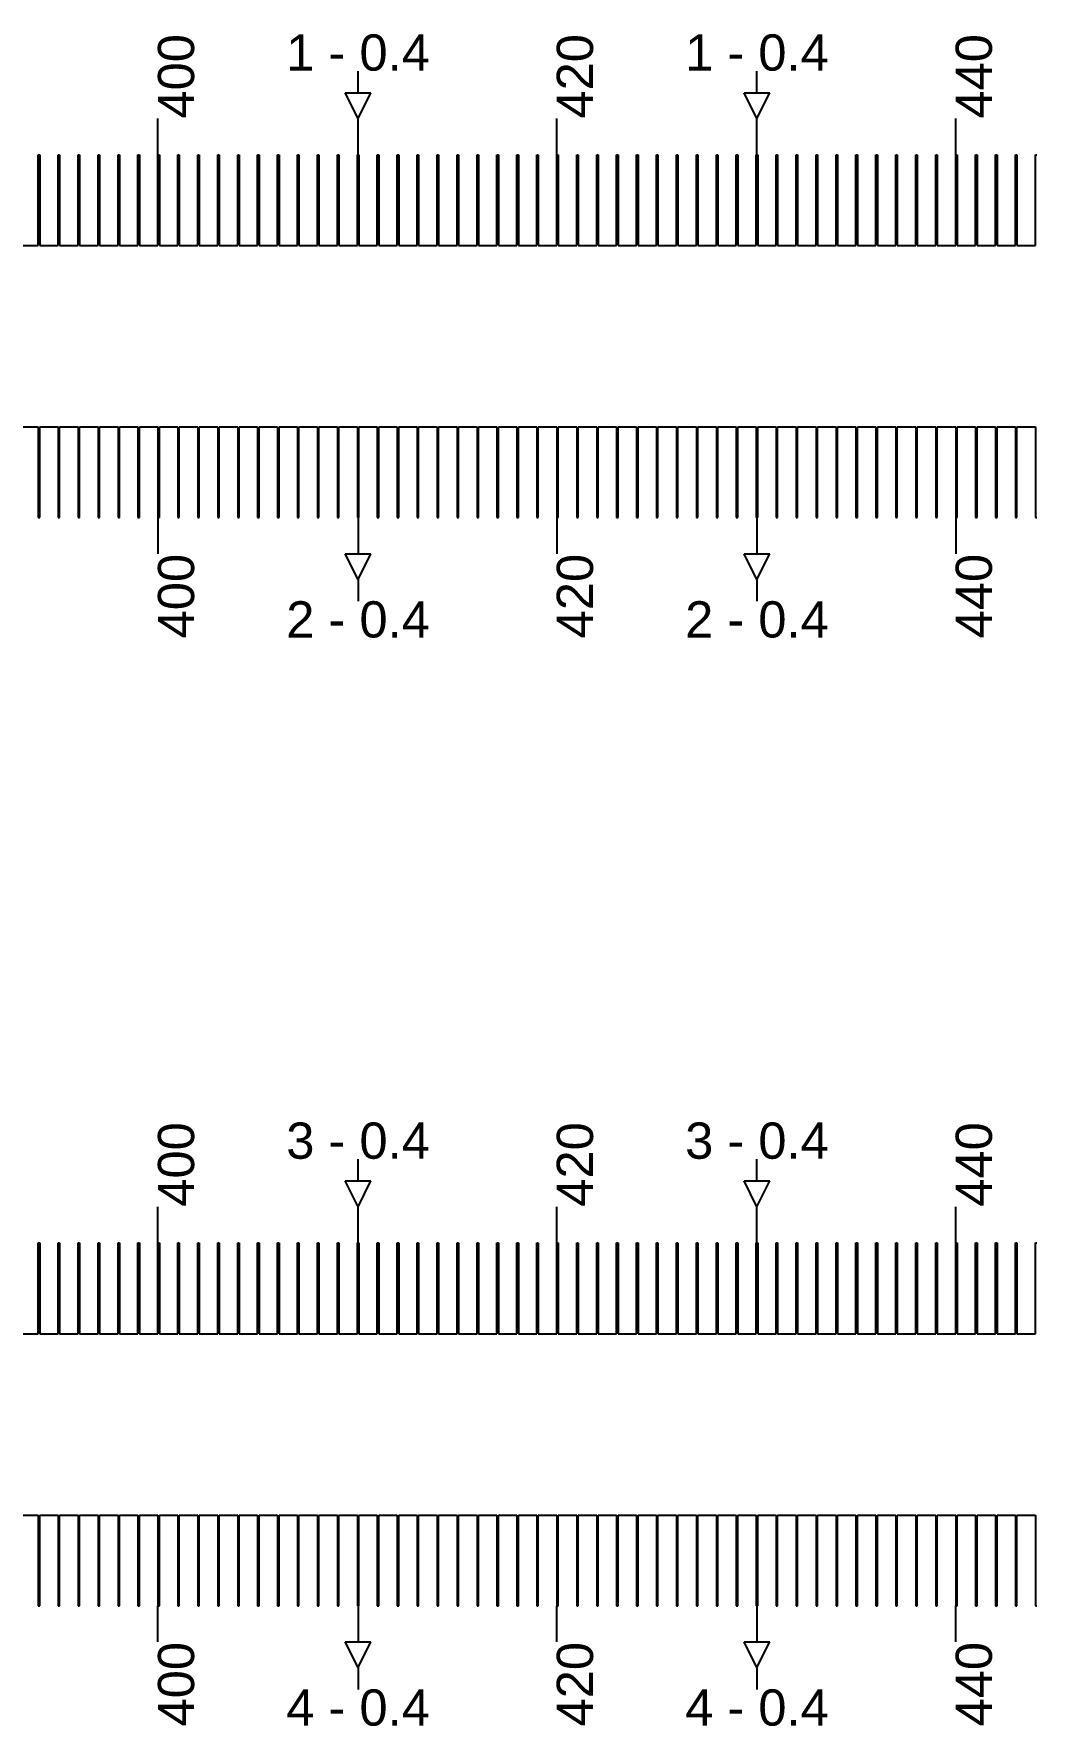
# Model space of a CAD drawing. Extents: x -119394 to 128420, y 74496 to 185496.
# Drawn here: x 40296.1 to 40572.5, y 112862.7 to 113329.2 of the extents above; entities that cross this region are included whole.
import ezdxf

# ---------------------------------------------------------------- set-up
doc = ezdxf.new("R2010")
doc.units = 13
doc.layers.add('CL - Label-1', color=120, linetype='Continuous')
doc.layers.add('CL - Label-2', color=132, linetype='Continuous')
doc.layers.add('CL - Sub-Micro', color=7, linetype='Continuous', true_color=0x47d1ff)
doc.styles.get("Standard").update_dxf_attribs({"font": 'arial.ttf'})

msp = doc.modelspace()

# ---------------------------------------------------------------- linework, layer by layer
for p, q in [((40385.49, 113312.94), (40385.49, 113318.94)), ((40495.49, 113312.94), (40495.49, 113318.94)), ((40330.29, 113295.86), (40330.29, 113305.86)), ((40385.49, 113295.86), (40385.49, 113305.86)), ((40440.29, 113295.86), (40440.29, 113305.86)), ((40495.49, 113295.86), (40495.49, 113305.86)), ((40550.29, 113295.86), (40550.29, 113305.86)), ((40330.29, 113195.86), (40330.29, 113185.86)), ((40385.49, 113195.86), (40385.49, 113185.86)), ((40440.29, 113195.86), (40440.29, 113185.86)), ((40495.49, 113195.86), (40495.49, 113185.86)), ((40550.29, 113195.86), (40550.29, 113185.86)), ((40385.49, 113178.79), (40385.49, 113172.79)), ((40495.49, 113178.79), (40495.49, 113172.79)), ((40385.49, 113012.94), (40385.49, 113018.94)), ((40495.49, 113012.94), (40495.49, 113018.94)), ((40330.29, 112995.86), (40330.29, 113005.86)), ((40385.49, 112995.86), (40385.49, 113005.86)), ((40440.29, 112995.86), (40440.29, 113005.86)), ((40495.49, 112995.86), (40495.49, 113005.86)), ((40550.29, 112995.86), (40550.29, 113005.86)), ((40330.29, 112885.86), (40330.29, 112895.86)), ((40385.49, 112895.86), (40385.49, 112885.86)), ((40440.29, 112885.86), (40440.29, 112895.86)), ((40495.49, 112895.86), (40495.49, 112885.86)), ((40550.29, 112885.86), (40550.29, 112895.86)), ((40385.49, 112878.79), (40385.49, 112872.79)), ((40495.49, 112878.79), (40495.49, 112872.79))]:
    msp.add_line(p, q)
at = {"layer": 'CL - Label-2'}
for p, q in [((40385.49, 113305.86), (40381.95, 113312.96)), ((40381.95, 113312.96), (40389.02, 113312.96)), ((40385.49, 113305.86), (40389.02, 113312.96)), ((40495.49, 113305.86), (40491.95, 113312.96)), ((40491.95, 113312.96), (40499.02, 113312.96)), ((40495.49, 113305.86), (40499.02, 113312.96)), ((40385.49, 113178.79), (40381.95, 113185.89)), ((40381.95, 113185.89), (40389.02, 113185.89)), ((40385.49, 113178.79), (40389.02, 113185.89)), ((40495.49, 113178.79), (40491.95, 113185.89)), ((40491.95, 113185.89), (40499.02, 113185.89)), ((40495.49, 113178.79), (40499.02, 113185.89)), ((40385.49, 113005.86), (40381.95, 113012.96)), ((40381.95, 113012.96), (40389.02, 113012.96)), ((40385.49, 113005.86), (40389.02, 113012.96)), ((40495.49, 113005.86), (40491.95, 113012.96)), ((40491.95, 113012.96), (40499.02, 113012.96)), ((40495.49, 113005.86), (40499.02, 113012.96)), ((40385.49, 112878.79), (40381.95, 112885.89)), ((40381.95, 112885.89), (40389.02, 112885.89)), ((40385.49, 112878.79), (40389.02, 112885.89)), ((40495.49, 112878.79), (40491.95, 112885.89)), ((40491.95, 112885.89), (40499.02, 112885.89)), ((40495.49, 112878.79), (40499.02, 112885.89))]:
    msp.add_line(p, q, dxfattribs=at)
at = {"layer": 'CL - Sub-Micro'}
for p, q in [((40297.29, 113270.86), (40297.29, 113295.86)), ((40297.29, 113295.86), (40297.69, 113295.86)), ((40297.69, 113295.86), (40297.69, 113270.86)), ((40302.79, 113270.86), (40302.79, 113295.86)), ((40302.79, 113295.86), (40303.19, 113295.86)), ((40303.19, 113295.86), (40303.19, 113270.86)), ((40308.29, 113270.86), (40308.29, 113295.86)), ((40308.29, 113295.86), (40308.69, 113295.86)), ((40308.69, 113295.86), (40308.69, 113270.86)), ((40313.79, 113270.86), (40313.79, 113295.86)), ((40313.79, 113295.86), (40314.19, 113295.86)), ((40314.19, 113295.86), (40314.19, 113270.86)), ((40319.29, 113270.86), (40319.29, 113295.86)), ((40319.29, 113295.86), (40319.69, 113295.86)), ((40319.69, 113295.86), (40319.69, 113270.86)), ((40324.79, 113270.86), (40324.79, 113295.86)), ((40324.79, 113295.86), (40325.19, 113295.86)), ((40325.19, 113295.86), (40325.19, 113270.86)), ((40330.29, 113270.86), (40330.29, 113295.86)), ((40330.29, 113295.86), (40330.69, 113295.86)), ((40330.69, 113295.86), (40330.69, 113270.86)), ((40335.79, 113270.86), (40335.79, 113295.86)), ((40335.79, 113295.86), (40336.19, 113295.86)), ((40336.19, 113295.86), (40336.19, 113270.86)), ((40341.29, 113270.86), (40341.29, 113295.86)), ((40341.29, 113295.86), (40341.69, 113295.86)), ((40341.69, 113295.86), (40341.69, 113270.86)), ((40346.79, 113270.86), (40346.79, 113295.86)), ((40346.79, 113295.86), (40347.19, 113295.86)), ((40347.19, 113295.86), (40347.19, 113270.86)), ((40352.29, 113270.86), (40352.29, 113295.86)), ((40352.29, 113295.86), (40352.69, 113295.86)), ((40352.69, 113295.86), (40352.69, 113270.86)), ((40357.79, 113270.86), (40357.79, 113295.86)), ((40357.79, 113295.86), (40358.19, 113295.86)), ((40358.19, 113295.86), (40358.19, 113270.86)), ((40363.29, 113270.86), (40363.29, 113295.86)), ((40363.29, 113295.86), (40363.69, 113295.86)), ((40363.69, 113295.86), (40363.69, 113270.86)), ((40368.79, 113270.86), (40368.79, 113295.86)), ((40368.79, 113295.86), (40369.19, 113295.86)), ((40369.19, 113295.86), (40369.19, 113270.86)), ((40374.29, 113270.86), (40374.29, 113295.86)), ((40374.29, 113295.86), (40374.69, 113295.86)), ((40374.69, 113295.86), (40374.69, 113270.86)), ((40379.79, 113270.86), (40379.79, 113295.86)), ((40379.79, 113295.86), (40380.19, 113295.86)), ((40380.19, 113295.86), (40380.19, 113270.86)), ((40385.29, 113270.86), (40385.29, 113295.86)), ((40385.29, 113295.86), (40385.69, 113295.86)), ((40385.69, 113295.86), (40385.69, 113270.86)), ((40390.79, 113270.86), (40390.79, 113295.86)), ((40390.79, 113295.86), (40391.19, 113295.86)), ((40391.19, 113295.86), (40391.19, 113270.86)), ((40396.29, 113270.86), (40396.29, 113295.86)), ((40396.29, 113295.86), (40396.69, 113295.86)), ((40396.69, 113295.86), (40396.69, 113270.86)), ((40401.79, 113270.86), (40401.79, 113295.86)), ((40401.79, 113295.86), (40402.19, 113295.86)), ((40402.19, 113295.86), (40402.19, 113270.86)), ((40407.29, 113270.86), (40407.29, 113295.86)), ((40407.29, 113295.86), (40407.69, 113295.86)), ((40407.69, 113295.86), (40407.69, 113270.86)), ((40412.79, 113270.86), (40412.79, 113295.86)), ((40412.79, 113295.86), (40413.19, 113295.86)), ((40413.19, 113295.86), (40413.19, 113270.86)), ((40418.29, 113270.86), (40418.29, 113295.86)), ((40418.29, 113295.86), (40418.69, 113295.86)), ((40418.69, 113295.86), (40418.69, 113270.86)), ((40423.79, 113270.86), (40423.79, 113295.86)), ((40423.79, 113295.86), (40424.19, 113295.86)), ((40424.19, 113295.86), (40424.19, 113270.86)), ((40429.29, 113270.86), (40429.29, 113295.86)), ((40429.29, 113295.86), (40429.69, 113295.86)), ((40429.69, 113295.86), (40429.69, 113270.86)), ((40434.79, 113270.86), (40434.79, 113295.86)), ((40434.79, 113295.86), (40435.19, 113295.86)), ((40435.19, 113295.86), (40435.19, 113270.86)), ((40440.29, 113270.86), (40440.29, 113295.86)), ((40440.29, 113295.86), (40440.69, 113295.86)), ((40440.69, 113295.86), (40440.69, 113270.86)), ((40445.79, 113270.86), (40445.79, 113295.86)), ((40445.79, 113295.86), (40446.19, 113295.86)), ((40446.19, 113295.86), (40446.19, 113270.86)), ((40451.29, 113270.86), (40451.29, 113295.86)), ((40451.29, 113295.86), (40451.69, 113295.86)), ((40451.69, 113295.86), (40451.69, 113270.86)), ((40456.79, 113270.86), (40456.79, 113295.86)), ((40456.79, 113295.86), (40457.19, 113295.86)), ((40457.19, 113295.86), (40457.19, 113270.86)), ((40462.29, 113270.86), (40462.29, 113295.86)), ((40462.29, 113295.86), (40462.69, 113295.86)), ((40462.69, 113295.86), (40462.69, 113270.86)), ((40467.79, 113270.86), (40467.79, 113295.86)), ((40467.79, 113295.86), (40468.19, 113295.86)), ((40468.19, 113295.86), (40468.19, 113270.86)), ((40473.29, 113270.86), (40473.29, 113295.86)), ((40473.29, 113295.86), (40473.69, 113295.86)), ((40473.69, 113295.86), (40473.69, 113270.86)), ((40478.79, 113270.86), (40478.79, 113295.86)), ((40478.79, 113295.86), (40479.19, 113295.86)), ((40479.19, 113295.86), (40479.19, 113270.86)), ((40484.29, 113270.86), (40484.29, 113295.86)), ((40484.29, 113295.86), (40484.69, 113295.86)), ((40484.69, 113295.86), (40484.69, 113270.86)), ((40489.79, 113270.86), (40489.79, 113295.86)), ((40489.79, 113295.86), (40490.19, 113295.86)), ((40490.19, 113295.86), (40490.19, 113270.86)), ((40495.29, 113270.86), (40495.29, 113295.86)), ((40495.29, 113295.86), (40495.69, 113295.86)), ((40495.69, 113295.86), (40495.69, 113270.86)), ((40500.79, 113270.86), (40500.79, 113295.86)), ((40500.79, 113295.86), (40501.19, 113295.86)), ((40501.19, 113295.86), (40501.19, 113270.86)), ((40506.29, 113270.86), (40506.29, 113295.86)), ((40506.29, 113295.86), (40506.69, 113295.86)), ((40506.69, 113295.86), (40506.69, 113270.86)), ((40511.79, 113270.86), (40511.79, 113295.86)), ((40511.79, 113295.86), (40512.19, 113295.86)), ((40512.19, 113295.86), (40512.19, 113270.86)), ((40517.29, 113270.86), (40517.29, 113295.86)), ((40517.29, 113295.86), (40517.69, 113295.86)), ((40517.69, 113295.86), (40517.69, 113270.86)), ((40522.79, 113270.86), (40522.79, 113295.86)), ((40522.79, 113295.86), (40523.19, 113295.86)), ((40523.19, 113295.86), (40523.19, 113270.86)), ((40528.29, 113270.86), (40528.29, 113295.86)), ((40528.29, 113295.86), (40528.69, 113295.86)), ((40528.69, 113295.86), (40528.69, 113270.86)), ((40533.79, 113270.86), (40533.79, 113295.86)), ((40533.79, 113295.86), (40534.19, 113295.86)), ((40534.19, 113295.86), (40534.19, 113270.86)), ((40539.29, 113270.86), (40539.29, 113295.86)), ((40539.29, 113295.86), (40539.69, 113295.86)), ((40539.69, 113295.86), (40539.69, 113270.86)), ((40544.79, 113270.86), (40544.79, 113295.86)), ((40544.79, 113295.86), (40545.19, 113295.86)), ((40545.19, 113295.86), (40545.19, 113270.86)), ((40550.29, 113270.86), (40550.29, 113295.86)), ((40550.29, 113295.86), (40550.69, 113295.86)), ((40550.69, 113295.86), (40550.69, 113270.86)), ((40555.79, 113270.86), (40555.79, 113295.86)), ((40555.79, 113295.86), (40556.19, 113295.86)), ((40556.19, 113295.86), (40556.19, 113270.86)), ((40561.29, 113270.86), (40561.29, 113295.86)), ((40561.29, 113295.86), (40561.69, 113295.86)), ((40561.69, 113295.86), (40561.69, 113270.86)), ((40566.79, 113270.86), (40566.79, 113295.86)), ((40566.79, 113295.86), (40567.19, 113295.86)), ((40567.19, 113295.86), (40567.19, 113270.86)), ((40572.29, 113270.86), (40572.29, 113295.86)), ((40572.29, 113295.86), (40572.69, 113295.86)), ((40292.19, 113270.86), (40297.29, 113270.86)), ((40297.69, 113270.86), (40302.79, 113270.86)), ((40303.19, 113270.86), (40308.29, 113270.86)), ((40308.69, 113270.86), (40313.79, 113270.86)), ((40314.19, 113270.86), (40319.29, 113270.86)), ((40319.69, 113270.86), (40324.79, 113270.86)), ((40325.19, 113270.86), (40330.29, 113270.86)), ((40330.69, 113270.86), (40335.79, 113270.86)), ((40336.19, 113270.86), (40341.29, 113270.86)), ((40341.69, 113270.86), (40346.79, 113270.86)), ((40347.19, 113270.86), (40352.29, 113270.86)), ((40352.69, 113270.86), (40357.79, 113270.86)), ((40358.19, 113270.86), (40363.29, 113270.86)), ((40363.69, 113270.86), (40368.79, 113270.86)), ((40369.19, 113270.86), (40374.29, 113270.86)), ((40374.69, 113270.86), (40379.79, 113270.86)), ((40380.19, 113270.86), (40385.29, 113270.86)), ((40385.69, 113270.86), (40390.79, 113270.86)), ((40391.19, 113270.86), (40396.29, 113270.86)), ((40396.69, 113270.86), (40401.79, 113270.86)), ((40402.19, 113270.86), (40407.29, 113270.86)), ((40407.69, 113270.86), (40412.79, 113270.86)), ((40413.19, 113270.86), (40418.29, 113270.86)), ((40418.69, 113270.86), (40423.79, 113270.86)), ((40424.19, 113270.86), (40429.29, 113270.86)), ((40429.69, 113270.86), (40434.79, 113270.86)), ((40435.19, 113270.86), (40440.29, 113270.86)), ((40440.69, 113270.86), (40445.79, 113270.86)), ((40446.19, 113270.86), (40451.29, 113270.86)), ((40451.69, 113270.86), (40456.79, 113270.86)), ((40457.19, 113270.86), (40462.29, 113270.86)), ((40462.69, 113270.86), (40467.79, 113270.86)), ((40468.19, 113270.86), (40473.29, 113270.86)), ((40473.69, 113270.86), (40478.79, 113270.86)), ((40479.19, 113270.86), (40484.29, 113270.86)), ((40484.69, 113270.86), (40489.79, 113270.86)), ((40490.19, 113270.86), (40495.29, 113270.86)), ((40495.69, 113270.86), (40500.79, 113270.86)), ((40501.19, 113270.86), (40506.29, 113270.86)), ((40506.69, 113270.86), (40511.79, 113270.86)), ((40512.19, 113270.86), (40517.29, 113270.86)), ((40517.69, 113270.86), (40522.79, 113270.86)), ((40523.19, 113270.86), (40528.29, 113270.86)), ((40528.69, 113270.86), (40533.79, 113270.86)), ((40534.19, 113270.86), (40539.29, 113270.86)), ((40539.69, 113270.86), (40544.79, 113270.86)), ((40545.19, 113270.86), (40550.29, 113270.86)), ((40550.69, 113270.86), (40555.79, 113270.86)), ((40556.19, 113270.86), (40561.29, 113270.86)), ((40561.69, 113270.86), (40566.79, 113270.86)), ((40567.19, 113270.86), (40572.29, 113270.86)), ((40292.19, 113220.86), (40297.29, 113220.86)), ((40297.29, 113220.86), (40297.29, 113195.86)), ((40297.69, 113195.86), (40297.69, 113220.86)), ((40297.69, 113220.86), (40302.79, 113220.86)), ((40302.79, 113220.86), (40302.79, 113195.86)), ((40303.19, 113195.86), (40303.19, 113220.86)), ((40303.19, 113220.86), (40308.29, 113220.86)), ((40308.29, 113220.86), (40308.29, 113195.86)), ((40308.69, 113195.86), (40308.69, 113220.86)), ((40308.69, 113220.86), (40313.79, 113220.86)), ((40313.79, 113220.86), (40313.79, 113195.86)), ((40314.19, 113195.86), (40314.19, 113220.86)), ((40314.19, 113220.86), (40319.29, 113220.86)), ((40319.29, 113220.86), (40319.29, 113195.86)), ((40319.69, 113195.86), (40319.69, 113220.86)), ((40319.69, 113220.86), (40324.79, 113220.86)), ((40324.79, 113220.86), (40324.79, 113195.86)), ((40325.19, 113195.86), (40325.19, 113220.86)), ((40325.19, 113220.86), (40330.29, 113220.86)), ((40330.29, 113220.86), (40330.29, 113195.86)), ((40330.69, 113195.86), (40330.69, 113220.86)), ((40330.69, 113220.86), (40335.79, 113220.86)), ((40335.79, 113220.86), (40335.79, 113195.86)), ((40336.19, 113195.86), (40336.19, 113220.86)), ((40336.19, 113220.86), (40341.29, 113220.86)), ((40341.29, 113220.86), (40341.29, 113195.86)), ((40341.69, 113195.86), (40341.69, 113220.86)), ((40341.69, 113220.86), (40346.79, 113220.86)), ((40346.79, 113220.86), (40346.79, 113195.86)), ((40347.19, 113195.86), (40347.19, 113220.86)), ((40347.19, 113220.86), (40352.29, 113220.86)), ((40352.29, 113220.86), (40352.29, 113195.86)), ((40352.69, 113195.86), (40352.69, 113220.86)), ((40352.69, 113220.86), (40357.79, 113220.86)), ((40357.79, 113220.86), (40357.79, 113195.86)), ((40358.19, 113195.86), (40358.19, 113220.86)), ((40358.19, 113220.86), (40363.29, 113220.86)), ((40363.29, 113220.86), (40363.29, 113195.86)), ((40363.69, 113195.86), (40363.69, 113220.86)), ((40363.69, 113220.86), (40368.79, 113220.86)), ((40368.79, 113220.86), (40368.79, 113195.86)), ((40369.19, 113195.86), (40369.19, 113220.86)), ((40369.19, 113220.86), (40374.29, 113220.86)), ((40374.29, 113220.86), (40374.29, 113195.86)), ((40374.69, 113195.86), (40374.69, 113220.86)), ((40374.69, 113220.86), (40379.79, 113220.86)), ((40379.79, 113220.86), (40379.79, 113195.86)), ((40380.19, 113195.86), (40380.19, 113220.86)), ((40380.19, 113220.86), (40385.29, 113220.86)), ((40385.29, 113220.86), (40385.29, 113195.86)), ((40385.69, 113195.86), (40385.69, 113220.86)), ((40385.69, 113220.86), (40390.79, 113220.86)), ((40390.79, 113220.86), (40390.79, 113195.86)), ((40391.19, 113195.86), (40391.19, 113220.86)), ((40391.19, 113220.86), (40396.29, 113220.86)), ((40396.29, 113220.86), (40396.29, 113195.86)), ((40396.69, 113195.86), (40396.69, 113220.86)), ((40396.69, 113220.86), (40401.79, 113220.86)), ((40401.79, 113220.86), (40401.79, 113195.86)), ((40402.19, 113195.86), (40402.19, 113220.86)), ((40402.19, 113220.86), (40407.29, 113220.86)), ((40407.29, 113220.86), (40407.29, 113195.86)), ((40407.69, 113195.86), (40407.69, 113220.86)), ((40407.69, 113220.86), (40412.79, 113220.86)), ((40412.79, 113220.86), (40412.79, 113195.86)), ((40413.19, 113195.86), (40413.19, 113220.86)), ((40413.19, 113220.86), (40418.29, 113220.86)), ((40418.29, 113220.86), (40418.29, 113195.86)), ((40418.69, 113195.86), (40418.69, 113220.86)), ((40418.69, 113220.86), (40423.79, 113220.86)), ((40423.79, 113220.86), (40423.79, 113195.86)), ((40424.19, 113195.86), (40424.19, 113220.86)), ((40424.19, 113220.86), (40429.29, 113220.86)), ((40429.29, 113220.86), (40429.29, 113195.86)), ((40429.69, 113195.86), (40429.69, 113220.86)), ((40429.69, 113220.86), (40434.79, 113220.86)), ((40434.79, 113220.86), (40434.79, 113195.86)), ((40435.19, 113195.86), (40435.19, 113220.86)), ((40435.19, 113220.86), (40440.29, 113220.86)), ((40440.29, 113220.86), (40440.29, 113195.86)), ((40440.69, 113195.86), (40440.69, 113220.86)), ((40440.69, 113220.86), (40445.79, 113220.86)), ((40445.79, 113220.86), (40445.79, 113195.86)), ((40446.19, 113195.86), (40446.19, 113220.86)), ((40446.19, 113220.86), (40451.29, 113220.86)), ((40451.29, 113220.86), (40451.29, 113195.86)), ((40451.69, 113195.86), (40451.69, 113220.86)), ((40451.69, 113220.86), (40456.79, 113220.86)), ((40456.79, 113220.86), (40456.79, 113195.86)), ((40457.19, 113195.86), (40457.19, 113220.86)), ((40457.19, 113220.86), (40462.29, 113220.86)), ((40462.29, 113220.86), (40462.29, 113195.86)), ((40462.69, 113195.86), (40462.69, 113220.86)), ((40462.69, 113220.86), (40467.79, 113220.86)), ((40467.79, 113220.86), (40467.79, 113195.86)), ((40468.19, 113195.86), (40468.19, 113220.86)), ((40468.19, 113220.86), (40473.29, 113220.86)), ((40473.29, 113220.86), (40473.29, 113195.86)), ((40473.69, 113195.86), (40473.69, 113220.86)), ((40473.69, 113220.86), (40478.79, 113220.86)), ((40478.79, 113220.86), (40478.79, 113195.86)), ((40479.19, 113195.86), (40479.19, 113220.86)), ((40479.19, 113220.86), (40484.29, 113220.86)), ((40484.29, 113220.86), (40484.29, 113195.86)), ((40484.69, 113195.86), (40484.69, 113220.86)), ((40484.69, 113220.86), (40489.79, 113220.86)), ((40489.79, 113220.86), (40489.79, 113195.86)), ((40490.19, 113195.86), (40490.19, 113220.86)), ((40490.19, 113220.86), (40495.29, 113220.86)), ((40495.29, 113220.86), (40495.29, 113195.86)), ((40495.69, 113195.86), (40495.69, 113220.86)), ((40495.69, 113220.86), (40500.79, 113220.86)), ((40500.79, 113220.86), (40500.79, 113195.86)), ((40501.19, 113195.86), (40501.19, 113220.86)), ((40501.19, 113220.86), (40506.29, 113220.86)), ((40506.29, 113220.86), (40506.29, 113195.86)), ((40506.69, 113195.86), (40506.69, 113220.86)), ((40506.69, 113220.86), (40511.79, 113220.86)), ((40511.79, 113220.86), (40511.79, 113195.86)), ((40512.19, 113195.86), (40512.19, 113220.86)), ((40512.19, 113220.86), (40517.29, 113220.86)), ((40517.29, 113220.86), (40517.29, 113195.86)), ((40517.69, 113195.86), (40517.69, 113220.86)), ((40517.69, 113220.86), (40522.79, 113220.86)), ((40522.79, 113220.86), (40522.79, 113195.86)), ((40523.19, 113195.86), (40523.19, 113220.86)), ((40523.19, 113220.86), (40528.29, 113220.86)), ((40528.29, 113220.86), (40528.29, 113195.86)), ((40528.69, 113195.86), (40528.69, 113220.86)), ((40528.69, 113220.86), (40533.79, 113220.86)), ((40533.79, 113220.86), (40533.79, 113195.86)), ((40534.19, 113195.86), (40534.19, 113220.86)), ((40534.19, 113220.86), (40539.29, 113220.86)), ((40539.29, 113220.86), (40539.29, 113195.86)), ((40539.69, 113195.86), (40539.69, 113220.86)), ((40539.69, 113220.86), (40544.79, 113220.86)), ((40544.79, 113220.86), (40544.79, 113195.86)), ((40545.19, 113195.86), (40545.19, 113220.86)), ((40545.19, 113220.86), (40550.29, 113220.86)), ((40550.29, 113220.86), (40550.29, 113195.86)), ((40550.69, 113195.86), (40550.69, 113220.86)), ((40550.69, 113220.86), (40555.79, 113220.86)), ((40555.79, 113220.86), (40555.79, 113195.86)), ((40556.19, 113195.86), (40556.19, 113220.86)), ((40556.19, 113220.86), (40561.29, 113220.86)), ((40561.29, 113220.86), (40561.29, 113195.86)), ((40561.69, 113195.86), (40561.69, 113220.86)), ((40561.69, 113220.86), (40566.79, 113220.86)), ((40566.79, 113220.86), (40566.79, 113195.86)), ((40567.19, 113195.86), (40567.19, 113220.86)), ((40567.19, 113220.86), (40572.29, 113220.86)), ((40572.29, 113220.86), (40572.29, 113195.86)), ((40297.29, 113195.86), (40297.69, 113195.86)), ((40302.79, 113195.86), (40303.19, 113195.86)), ((40308.29, 113195.86), (40308.69, 113195.86)), ((40313.79, 113195.86), (40314.19, 113195.86)), ((40319.29, 113195.86), (40319.69, 113195.86)), ((40324.79, 113195.86), (40325.19, 113195.86)), ((40330.29, 113195.86), (40330.69, 113195.86)), ((40335.79, 113195.86), (40336.19, 113195.86)), ((40341.29, 113195.86), (40341.69, 113195.86)), ((40346.79, 113195.86), (40347.19, 113195.86)), ((40352.29, 113195.86), (40352.69, 113195.86)), ((40357.79, 113195.86), (40358.19, 113195.86)), ((40363.29, 113195.86), (40363.69, 113195.86)), ((40368.79, 113195.86), (40369.19, 113195.86)), ((40374.29, 113195.86), (40374.69, 113195.86)), ((40379.79, 113195.86), (40380.19, 113195.86)), ((40385.29, 113195.86), (40385.69, 113195.86)), ((40390.79, 113195.86), (40391.19, 113195.86)), ((40396.29, 113195.86), (40396.69, 113195.86)), ((40401.79, 113195.86), (40402.19, 113195.86)), ((40407.29, 113195.86), (40407.69, 113195.86)), ((40412.79, 113195.86), (40413.19, 113195.86)), ((40418.29, 113195.86), (40418.69, 113195.86)), ((40423.79, 113195.86), (40424.19, 113195.86)), ((40429.29, 113195.86), (40429.69, 113195.86)), ((40434.79, 113195.86), (40435.19, 113195.86)), ((40440.29, 113195.86), (40440.69, 113195.86)), ((40445.79, 113195.86), (40446.19, 113195.86)), ((40451.29, 113195.86), (40451.69, 113195.86)), ((40456.79, 113195.86), (40457.19, 113195.86)), ((40462.29, 113195.86), (40462.69, 113195.86)), ((40467.79, 113195.86), (40468.19, 113195.86)), ((40473.29, 113195.86), (40473.69, 113195.86)), ((40478.79, 113195.86), (40479.19, 113195.86)), ((40484.29, 113195.86), (40484.69, 113195.86)), ((40489.79, 113195.86), (40490.19, 113195.86)), ((40495.29, 113195.86), (40495.69, 113195.86)), ((40500.79, 113195.86), (40501.19, 113195.86)), ((40506.29, 113195.86), (40506.69, 113195.86)), ((40511.79, 113195.86), (40512.19, 113195.86)), ((40517.29, 113195.86), (40517.69, 113195.86)), ((40522.79, 113195.86), (40523.19, 113195.86)), ((40528.29, 113195.86), (40528.69, 113195.86)), ((40533.79, 113195.86), (40534.19, 113195.86)), ((40539.29, 113195.86), (40539.69, 113195.86)), ((40544.79, 113195.86), (40545.19, 113195.86)), ((40550.29, 113195.86), (40550.69, 113195.86)), ((40555.79, 113195.86), (40556.19, 113195.86)), ((40561.29, 113195.86), (40561.69, 113195.86)), ((40566.79, 113195.86), (40567.19, 113195.86)), ((40572.29, 113195.86), (40572.69, 113195.86)), ((40297.29, 112970.86), (40297.29, 112995.86)), ((40297.29, 112995.86), (40297.69, 112995.86)), ((40297.69, 112995.86), (40297.69, 112970.86)), ((40302.79, 112970.86), (40302.79, 112995.86)), ((40302.79, 112995.86), (40303.19, 112995.86)), ((40303.19, 112995.86), (40303.19, 112970.86)), ((40308.29, 112970.86), (40308.29, 112995.86)), ((40308.29, 112995.86), (40308.69, 112995.86)), ((40308.69, 112995.86), (40308.69, 112970.86)), ((40313.79, 112970.86), (40313.79, 112995.86)), ((40313.79, 112995.86), (40314.19, 112995.86)), ((40314.19, 112995.86), (40314.19, 112970.86)), ((40319.29, 112970.86), (40319.29, 112995.86)), ((40319.29, 112995.86), (40319.69, 112995.86)), ((40319.69, 112995.86), (40319.69, 112970.86)), ((40324.79, 112970.86), (40324.79, 112995.86)), ((40324.79, 112995.86), (40325.19, 112995.86)), ((40325.19, 112995.86), (40325.19, 112970.86)), ((40330.29, 112970.86), (40330.29, 112995.86)), ((40330.29, 112995.86), (40330.69, 112995.86)), ((40330.69, 112995.86), (40330.69, 112970.86)), ((40335.79, 112970.86), (40335.79, 112995.86)), ((40335.79, 112995.86), (40336.19, 112995.86)), ((40336.19, 112995.86), (40336.19, 112970.86)), ((40341.29, 112970.86), (40341.29, 112995.86)), ((40341.29, 112995.86), (40341.69, 112995.86)), ((40341.69, 112995.86), (40341.69, 112970.86)), ((40346.79, 112970.86), (40346.79, 112995.86)), ((40346.79, 112995.86), (40347.19, 112995.86)), ((40347.19, 112995.86), (40347.19, 112970.86)), ((40352.29, 112970.86), (40352.29, 112995.86)), ((40352.29, 112995.86), (40352.69, 112995.86)), ((40352.69, 112995.86), (40352.69, 112970.86)), ((40357.79, 112970.86), (40357.79, 112995.86)), ((40357.79, 112995.86), (40358.19, 112995.86)), ((40358.19, 112995.86), (40358.19, 112970.86)), ((40363.29, 112970.86), (40363.29, 112995.86)), ((40363.29, 112995.86), (40363.69, 112995.86)), ((40363.69, 112995.86), (40363.69, 112970.86)), ((40368.79, 112970.86), (40368.79, 112995.86)), ((40368.79, 112995.86), (40369.19, 112995.86)), ((40369.19, 112995.86), (40369.19, 112970.86)), ((40374.29, 112970.86), (40374.29, 112995.86)), ((40374.29, 112995.86), (40374.69, 112995.86)), ((40374.69, 112995.86), (40374.69, 112970.86)), ((40379.79, 112970.86), (40379.79, 112995.86)), ((40379.79, 112995.86), (40380.19, 112995.86)), ((40380.19, 112995.86), (40380.19, 112970.86)), ((40385.29, 112970.86), (40385.29, 112995.86)), ((40385.29, 112995.86), (40385.69, 112995.86)), ((40385.69, 112995.86), (40385.69, 112970.86)), ((40390.79, 112970.86), (40390.79, 112995.86)), ((40390.79, 112995.86), (40391.19, 112995.86)), ((40391.19, 112995.86), (40391.19, 112970.86)), ((40396.29, 112970.86), (40396.29, 112995.86)), ((40396.29, 112995.86), (40396.69, 112995.86)), ((40396.69, 112995.86), (40396.69, 112970.86)), ((40401.79, 112970.86), (40401.79, 112995.86)), ((40401.79, 112995.86), (40402.19, 112995.86)), ((40402.19, 112995.86), (40402.19, 112970.86)), ((40407.29, 112970.86), (40407.29, 112995.86)), ((40407.29, 112995.86), (40407.69, 112995.86)), ((40407.69, 112995.86), (40407.69, 112970.86)), ((40412.79, 112970.86), (40412.79, 112995.86)), ((40412.79, 112995.86), (40413.19, 112995.86)), ((40413.19, 112995.86), (40413.19, 112970.86)), ((40418.29, 112970.86), (40418.29, 112995.86)), ((40418.29, 112995.86), (40418.69, 112995.86)), ((40418.69, 112995.86), (40418.69, 112970.86)), ((40423.79, 112970.86), (40423.79, 112995.86)), ((40423.79, 112995.86), (40424.19, 112995.86)), ((40424.19, 112995.86), (40424.19, 112970.86)), ((40429.29, 112970.86), (40429.29, 112995.86)), ((40429.29, 112995.86), (40429.69, 112995.86)), ((40429.69, 112995.86), (40429.69, 112970.86)), ((40434.79, 112970.86), (40434.79, 112995.86)), ((40434.79, 112995.86), (40435.19, 112995.86)), ((40435.19, 112995.86), (40435.19, 112970.86)), ((40440.29, 112970.86), (40440.29, 112995.86)), ((40440.29, 112995.86), (40440.69, 112995.86)), ((40440.69, 112995.86), (40440.69, 112970.86)), ((40445.79, 112970.86), (40445.79, 112995.86)), ((40445.79, 112995.86), (40446.19, 112995.86)), ((40446.19, 112995.86), (40446.19, 112970.86)), ((40451.29, 112970.86), (40451.29, 112995.86)), ((40451.29, 112995.86), (40451.69, 112995.86)), ((40451.69, 112995.86), (40451.69, 112970.86)), ((40456.79, 112970.86), (40456.79, 112995.86)), ((40456.79, 112995.86), (40457.19, 112995.86)), ((40457.19, 112995.86), (40457.19, 112970.86)), ((40462.29, 112970.86), (40462.29, 112995.86)), ((40462.29, 112995.86), (40462.69, 112995.86)), ((40462.69, 112995.86), (40462.69, 112970.86)), ((40467.79, 112970.86), (40467.79, 112995.86)), ((40467.79, 112995.86), (40468.19, 112995.86)), ((40468.19, 112995.86), (40468.19, 112970.86)), ((40473.29, 112970.86), (40473.29, 112995.86)), ((40473.29, 112995.86), (40473.69, 112995.86)), ((40473.69, 112995.86), (40473.69, 112970.86)), ((40478.79, 112970.86), (40478.79, 112995.86)), ((40478.79, 112995.86), (40479.19, 112995.86)), ((40479.19, 112995.86), (40479.19, 112970.86)), ((40484.29, 112970.86), (40484.29, 112995.86)), ((40484.29, 112995.86), (40484.69, 112995.86)), ((40484.69, 112995.86), (40484.69, 112970.86)), ((40489.79, 112970.86), (40489.79, 112995.86)), ((40489.79, 112995.86), (40490.19, 112995.86)), ((40490.19, 112995.86), (40490.19, 112970.86)), ((40495.29, 112970.86), (40495.29, 112995.86)), ((40495.29, 112995.86), (40495.69, 112995.86)), ((40495.69, 112995.86), (40495.69, 112970.86)), ((40500.79, 112970.86), (40500.79, 112995.86)), ((40500.79, 112995.86), (40501.19, 112995.86)), ((40501.19, 112995.86), (40501.19, 112970.86)), ((40506.29, 112970.86), (40506.29, 112995.86)), ((40506.29, 112995.86), (40506.69, 112995.86)), ((40506.69, 112995.86), (40506.69, 112970.86)), ((40511.79, 112970.86), (40511.79, 112995.86)), ((40511.79, 112995.86), (40512.19, 112995.86)), ((40512.19, 112995.86), (40512.19, 112970.86)), ((40517.29, 112970.86), (40517.29, 112995.86)), ((40517.29, 112995.86), (40517.69, 112995.86)), ((40517.69, 112995.86), (40517.69, 112970.86)), ((40522.79, 112970.86), (40522.79, 112995.86)), ((40522.79, 112995.86), (40523.19, 112995.86)), ((40523.19, 112995.86), (40523.19, 112970.86)), ((40528.29, 112970.86), (40528.29, 112995.86)), ((40528.29, 112995.86), (40528.69, 112995.86)), ((40528.69, 112995.86), (40528.69, 112970.86)), ((40533.79, 112970.86), (40533.79, 112995.86)), ((40533.79, 112995.86), (40534.19, 112995.86)), ((40534.19, 112995.86), (40534.19, 112970.86)), ((40539.29, 112970.86), (40539.29, 112995.86)), ((40539.29, 112995.86), (40539.69, 112995.86)), ((40539.69, 112995.86), (40539.69, 112970.86)), ((40544.79, 112970.86), (40544.79, 112995.86)), ((40544.79, 112995.86), (40545.19, 112995.86)), ((40545.19, 112995.86), (40545.19, 112970.86)), ((40550.29, 112970.86), (40550.29, 112995.86)), ((40550.29, 112995.86), (40550.69, 112995.86)), ((40550.69, 112995.86), (40550.69, 112970.86)), ((40555.79, 112970.86), (40555.79, 112995.86)), ((40555.79, 112995.86), (40556.19, 112995.86)), ((40556.19, 112995.86), (40556.19, 112970.86)), ((40561.29, 112970.86), (40561.29, 112995.86)), ((40561.29, 112995.86), (40561.69, 112995.86)), ((40561.69, 112995.86), (40561.69, 112970.86)), ((40566.79, 112970.86), (40566.79, 112995.86)), ((40566.79, 112995.86), (40567.19, 112995.86)), ((40567.19, 112995.86), (40567.19, 112970.86)), ((40572.29, 112970.86), (40572.29, 112995.86)), ((40572.29, 112995.86), (40572.69, 112995.86)), ((40292.19, 112970.86), (40297.29, 112970.86)), ((40297.69, 112970.86), (40302.79, 112970.86)), ((40303.19, 112970.86), (40308.29, 112970.86)), ((40308.69, 112970.86), (40313.79, 112970.86)), ((40314.19, 112970.86), (40319.29, 112970.86)), ((40319.69, 112970.86), (40324.79, 112970.86)), ((40325.19, 112970.86), (40330.29, 112970.86)), ((40330.69, 112970.86), (40335.79, 112970.86)), ((40336.19, 112970.86), (40341.29, 112970.86)), ((40341.69, 112970.86), (40346.79, 112970.86)), ((40347.19, 112970.86), (40352.29, 112970.86)), ((40352.69, 112970.86), (40357.79, 112970.86)), ((40358.19, 112970.86), (40363.29, 112970.86)), ((40363.69, 112970.86), (40368.79, 112970.86)), ((40369.19, 112970.86), (40374.29, 112970.86)), ((40374.69, 112970.86), (40379.79, 112970.86)), ((40380.19, 112970.86), (40385.29, 112970.86)), ((40385.69, 112970.86), (40390.79, 112970.86)), ((40391.19, 112970.86), (40396.29, 112970.86)), ((40396.69, 112970.86), (40401.79, 112970.86)), ((40402.19, 112970.86), (40407.29, 112970.86)), ((40407.69, 112970.86), (40412.79, 112970.86)), ((40413.19, 112970.86), (40418.29, 112970.86)), ((40418.69, 112970.86), (40423.79, 112970.86)), ((40424.19, 112970.86), (40429.29, 112970.86)), ((40429.69, 112970.86), (40434.79, 112970.86)), ((40435.19, 112970.86), (40440.29, 112970.86)), ((40440.69, 112970.86), (40445.79, 112970.86)), ((40446.19, 112970.86), (40451.29, 112970.86)), ((40451.69, 112970.86), (40456.79, 112970.86)), ((40457.19, 112970.86), (40462.29, 112970.86)), ((40462.69, 112970.86), (40467.79, 112970.86)), ((40468.19, 112970.86), (40473.29, 112970.86)), ((40473.69, 112970.86), (40478.79, 112970.86)), ((40479.19, 112970.86), (40484.29, 112970.86)), ((40484.69, 112970.86), (40489.79, 112970.86)), ((40490.19, 112970.86), (40495.29, 112970.86)), ((40495.69, 112970.86), (40500.79, 112970.86)), ((40501.19, 112970.86), (40506.29, 112970.86)), ((40506.69, 112970.86), (40511.79, 112970.86)), ((40512.19, 112970.86), (40517.29, 112970.86)), ((40517.69, 112970.86), (40522.79, 112970.86)), ((40523.19, 112970.86), (40528.29, 112970.86)), ((40528.69, 112970.86), (40533.79, 112970.86)), ((40534.19, 112970.86), (40539.29, 112970.86)), ((40539.69, 112970.86), (40544.79, 112970.86)), ((40545.19, 112970.86), (40550.29, 112970.86)), ((40550.69, 112970.86), (40555.79, 112970.86)), ((40556.19, 112970.86), (40561.29, 112970.86)), ((40561.69, 112970.86), (40566.79, 112970.86)), ((40567.19, 112970.86), (40572.29, 112970.86)), ((40292.19, 112920.86), (40297.29, 112920.86)), ((40297.29, 112920.86), (40297.29, 112895.86)), ((40297.69, 112895.86), (40297.69, 112920.86)), ((40297.69, 112920.86), (40302.79, 112920.86)), ((40302.79, 112920.86), (40302.79, 112895.86)), ((40303.19, 112895.86), (40303.19, 112920.86)), ((40303.19, 112920.86), (40308.29, 112920.86)), ((40308.29, 112920.86), (40308.29, 112895.86)), ((40308.69, 112895.86), (40308.69, 112920.86)), ((40308.69, 112920.86), (40313.79, 112920.86)), ((40313.79, 112920.86), (40313.79, 112895.86)), ((40314.19, 112895.86), (40314.19, 112920.86)), ((40314.19, 112920.86), (40319.29, 112920.86)), ((40319.29, 112920.86), (40319.29, 112895.86)), ((40319.69, 112895.86), (40319.69, 112920.86)), ((40319.69, 112920.86), (40324.79, 112920.86)), ((40324.79, 112920.86), (40324.79, 112895.86)), ((40325.19, 112895.86), (40325.19, 112920.86)), ((40325.19, 112920.86), (40330.29, 112920.86)), ((40330.29, 112920.86), (40330.29, 112895.86)), ((40330.69, 112895.86), (40330.69, 112920.86)), ((40330.69, 112920.86), (40335.79, 112920.86)), ((40335.79, 112920.86), (40335.79, 112895.86)), ((40336.19, 112895.86), (40336.19, 112920.86)), ((40336.19, 112920.86), (40341.29, 112920.86)), ((40341.29, 112920.86), (40341.29, 112895.86)), ((40341.69, 112895.86), (40341.69, 112920.86)), ((40341.69, 112920.86), (40346.79, 112920.86)), ((40346.79, 112920.86), (40346.79, 112895.86)), ((40347.19, 112895.86), (40347.19, 112920.86)), ((40347.19, 112920.86), (40352.29, 112920.86)), ((40352.29, 112920.86), (40352.29, 112895.86)), ((40352.69, 112895.86), (40352.69, 112920.86)), ((40352.69, 112920.86), (40357.79, 112920.86)), ((40357.79, 112920.86), (40357.79, 112895.86)), ((40358.19, 112895.86), (40358.19, 112920.86)), ((40358.19, 112920.86), (40363.29, 112920.86)), ((40363.29, 112920.86), (40363.29, 112895.86)), ((40363.69, 112895.86), (40363.69, 112920.86)), ((40363.69, 112920.86), (40368.79, 112920.86)), ((40368.79, 112920.86), (40368.79, 112895.86)), ((40369.19, 112895.86), (40369.19, 112920.86)), ((40369.19, 112920.86), (40374.29, 112920.86)), ((40374.29, 112920.86), (40374.29, 112895.86)), ((40374.69, 112895.86), (40374.69, 112920.86)), ((40374.69, 112920.86), (40379.79, 112920.86)), ((40379.79, 112920.86), (40379.79, 112895.86)), ((40380.19, 112895.86), (40380.19, 112920.86)), ((40380.19, 112920.86), (40385.29, 112920.86)), ((40385.29, 112920.86), (40385.29, 112895.86)), ((40385.69, 112895.86), (40385.69, 112920.86)), ((40385.69, 112920.86), (40390.79, 112920.86)), ((40390.79, 112920.86), (40390.79, 112895.86)), ((40391.19, 112895.86), (40391.19, 112920.86)), ((40391.19, 112920.86), (40396.29, 112920.86)), ((40396.29, 112920.86), (40396.29, 112895.86)), ((40396.69, 112895.86), (40396.69, 112920.86)), ((40396.69, 112920.86), (40401.79, 112920.86)), ((40401.79, 112920.86), (40401.79, 112895.86)), ((40402.19, 112895.86), (40402.19, 112920.86)), ((40402.19, 112920.86), (40407.29, 112920.86)), ((40407.29, 112920.86), (40407.29, 112895.86)), ((40407.69, 112895.86), (40407.69, 112920.86)), ((40407.69, 112920.86), (40412.79, 112920.86)), ((40412.79, 112920.86), (40412.79, 112895.86)), ((40413.19, 112895.86), (40413.19, 112920.86)), ((40413.19, 112920.86), (40418.29, 112920.86)), ((40418.29, 112920.86), (40418.29, 112895.86)), ((40418.69, 112895.86), (40418.69, 112920.86)), ((40418.69, 112920.86), (40423.79, 112920.86)), ((40423.79, 112920.86), (40423.79, 112895.86)), ((40424.19, 112895.86), (40424.19, 112920.86)), ((40424.19, 112920.86), (40429.29, 112920.86)), ((40429.29, 112920.86), (40429.29, 112895.86)), ((40429.69, 112895.86), (40429.69, 112920.86)), ((40429.69, 112920.86), (40434.79, 112920.86)), ((40434.79, 112920.86), (40434.79, 112895.86)), ((40435.19, 112895.86), (40435.19, 112920.86)), ((40435.19, 112920.86), (40440.29, 112920.86)), ((40440.29, 112920.86), (40440.29, 112895.86)), ((40440.69, 112895.86), (40440.69, 112920.86)), ((40440.69, 112920.86), (40445.79, 112920.86)), ((40445.79, 112920.86), (40445.79, 112895.86)), ((40446.19, 112895.86), (40446.19, 112920.86)), ((40446.19, 112920.86), (40451.29, 112920.86)), ((40451.29, 112920.86), (40451.29, 112895.86)), ((40451.69, 112895.86), (40451.69, 112920.86)), ((40451.69, 112920.86), (40456.79, 112920.86)), ((40456.79, 112920.86), (40456.79, 112895.86)), ((40457.19, 112895.86), (40457.19, 112920.86)), ((40457.19, 112920.86), (40462.29, 112920.86)), ((40462.29, 112920.86), (40462.29, 112895.86)), ((40462.69, 112895.86), (40462.69, 112920.86)), ((40462.69, 112920.86), (40467.79, 112920.86)), ((40467.79, 112920.86), (40467.79, 112895.86)), ((40468.19, 112895.86), (40468.19, 112920.86)), ((40468.19, 112920.86), (40473.29, 112920.86)), ((40473.29, 112920.86), (40473.29, 112895.86)), ((40473.69, 112895.86), (40473.69, 112920.86)), ((40473.69, 112920.86), (40478.79, 112920.86)), ((40478.79, 112920.86), (40478.79, 112895.86)), ((40479.19, 112895.86), (40479.19, 112920.86)), ((40479.19, 112920.86), (40484.29, 112920.86)), ((40484.29, 112920.86), (40484.29, 112895.86)), ((40484.69, 112895.86), (40484.69, 112920.86)), ((40484.69, 112920.86), (40489.79, 112920.86)), ((40489.79, 112920.86), (40489.79, 112895.86)), ((40490.19, 112895.86), (40490.19, 112920.86)), ((40490.19, 112920.86), (40495.29, 112920.86)), ((40495.29, 112920.86), (40495.29, 112895.86)), ((40495.69, 112895.86), (40495.69, 112920.86)), ((40495.69, 112920.86), (40500.79, 112920.86)), ((40500.79, 112920.86), (40500.79, 112895.86)), ((40501.19, 112895.86), (40501.19, 112920.86)), ((40501.19, 112920.86), (40506.29, 112920.86)), ((40506.29, 112920.86), (40506.29, 112895.86)), ((40506.69, 112895.86), (40506.69, 112920.86)), ((40506.69, 112920.86), (40511.79, 112920.86)), ((40511.79, 112920.86), (40511.79, 112895.86)), ((40512.19, 112895.86), (40512.19, 112920.86)), ((40512.19, 112920.86), (40517.29, 112920.86)), ((40517.29, 112920.86), (40517.29, 112895.86)), ((40517.69, 112895.86), (40517.69, 112920.86)), ((40517.69, 112920.86), (40522.79, 112920.86)), ((40522.79, 112920.86), (40522.79, 112895.86)), ((40523.19, 112895.86), (40523.19, 112920.86)), ((40523.19, 112920.86), (40528.29, 112920.86)), ((40528.29, 112920.86), (40528.29, 112895.86)), ((40528.69, 112895.86), (40528.69, 112920.86)), ((40528.69, 112920.86), (40533.79, 112920.86)), ((40533.79, 112920.86), (40533.79, 112895.86)), ((40534.19, 112895.86), (40534.19, 112920.86)), ((40534.19, 112920.86), (40539.29, 112920.86)), ((40539.29, 112920.86), (40539.29, 112895.86)), ((40539.69, 112895.86), (40539.69, 112920.86)), ((40539.69, 112920.86), (40544.79, 112920.86)), ((40544.79, 112920.86), (40544.79, 112895.86)), ((40545.19, 112895.86), (40545.19, 112920.86)), ((40545.19, 112920.86), (40550.29, 112920.86)), ((40550.29, 112920.86), (40550.29, 112895.86)), ((40550.69, 112895.86), (40550.69, 112920.86)), ((40550.69, 112920.86), (40555.79, 112920.86)), ((40555.79, 112920.86), (40555.79, 112895.86)), ((40556.19, 112895.86), (40556.19, 112920.86)), ((40556.19, 112920.86), (40561.29, 112920.86)), ((40561.29, 112920.86), (40561.29, 112895.86)), ((40561.69, 112895.86), (40561.69, 112920.86)), ((40561.69, 112920.86), (40566.79, 112920.86)), ((40566.79, 112920.86), (40566.79, 112895.86)), ((40567.19, 112895.86), (40567.19, 112920.86)), ((40567.19, 112920.86), (40572.29, 112920.86)), ((40572.29, 112920.86), (40572.29, 112895.86)), ((40297.29, 112895.86), (40297.69, 112895.86)), ((40302.79, 112895.86), (40303.19, 112895.86)), ((40308.29, 112895.86), (40308.69, 112895.86)), ((40313.79, 112895.86), (40314.19, 112895.86)), ((40319.29, 112895.86), (40319.69, 112895.86)), ((40324.79, 112895.86), (40325.19, 112895.86)), ((40330.29, 112895.86), (40330.69, 112895.86)), ((40335.79, 112895.86), (40336.19, 112895.86)), ((40341.29, 112895.86), (40341.69, 112895.86)), ((40346.79, 112895.86), (40347.19, 112895.86)), ((40352.29, 112895.86), (40352.69, 112895.86)), ((40357.79, 112895.86), (40358.19, 112895.86)), ((40363.29, 112895.86), (40363.69, 112895.86)), ((40368.79, 112895.86), (40369.19, 112895.86)), ((40374.29, 112895.86), (40374.69, 112895.86)), ((40379.79, 112895.86), (40380.19, 112895.86)), ((40385.29, 112895.86), (40385.69, 112895.86)), ((40390.79, 112895.86), (40391.19, 112895.86)), ((40396.29, 112895.86), (40396.69, 112895.86)), ((40401.79, 112895.86), (40402.19, 112895.86)), ((40407.29, 112895.86), (40407.69, 112895.86)), ((40412.79, 112895.86), (40413.19, 112895.86)), ((40418.29, 112895.86), (40418.69, 112895.86)), ((40423.79, 112895.86), (40424.19, 112895.86)), ((40429.29, 112895.86), (40429.69, 112895.86)), ((40434.79, 112895.86), (40435.19, 112895.86)), ((40440.29, 112895.86), (40440.69, 112895.86)), ((40445.79, 112895.86), (40446.19, 112895.86)), ((40451.29, 112895.86), (40451.69, 112895.86)), ((40456.79, 112895.86), (40457.19, 112895.86)), ((40462.29, 112895.86), (40462.69, 112895.86)), ((40467.79, 112895.86), (40468.19, 112895.86)), ((40473.29, 112895.86), (40473.69, 112895.86)), ((40478.79, 112895.86), (40479.19, 112895.86)), ((40484.29, 112895.86), (40484.69, 112895.86)), ((40489.79, 112895.86), (40490.19, 112895.86)), ((40495.29, 112895.86), (40495.69, 112895.86)), ((40500.79, 112895.86), (40501.19, 112895.86)), ((40506.29, 112895.86), (40506.69, 112895.86)), ((40511.79, 112895.86), (40512.19, 112895.86)), ((40517.29, 112895.86), (40517.69, 112895.86)), ((40522.79, 112895.86), (40523.19, 112895.86)), ((40528.29, 112895.86), (40528.69, 112895.86)), ((40533.79, 112895.86), (40534.19, 112895.86)), ((40539.29, 112895.86), (40539.69, 112895.86)), ((40544.79, 112895.86), (40545.19, 112895.86)), ((40550.29, 112895.86), (40550.69, 112895.86)), ((40555.79, 112895.86), (40556.19, 112895.86)), ((40561.29, 112895.86), (40561.69, 112895.86)), ((40566.79, 112895.86), (40567.19, 112895.86)), ((40572.29, 112895.86), (40572.69, 112895.86))]:
    msp.add_line(p, q, dxfattribs=at)

# ---------------------------------------------------------------- texts
at = {"layer": 'CL - Label-1', "char_height": 10, "rotation": 90}
for s, insert, attachment_point in [('400', (40330.29, 113305.86), 1), ('420', (40440.29, 113305.86), 1), ('440', (40550.29, 113305.86), 1), ('400', (40330.29, 113185.86), 3), ('420', (40440.29, 113185.86), 3), ('440', (40550.29, 113185.86), 3), ('400', (40330.29, 113005.86), 1), ('420', (40440.29, 113005.86), 1), ('440', (40550.29, 113005.86), 1), ('400', (40330.29, 112885.86), 3), ('420', (40440.29, 112885.86), 3), ('440', (40550.29, 112885.86), 3)]:
    msp.add_mtext_dynamic_manual_height_columns(s, width=21.565, gutter_width=12.5, heights=[8.55], dxfattribs=dict(at, insert=insert, attachment_point=attachment_point))
at = {"layer": 'CL - Label-2', "char_height": 10}
for s, insert, attachment_point in [('1 - 0.4', (40385.49, 113318.94), 8), ('1 - 0.4', (40495.49, 113318.94), 8), ('2 - 0.4', (40385.49, 113172.79), 2), ('2 - 0.4', (40495.49, 113172.79), 2), ('3 - 0.4', (40385.49, 113018.94), 8), ('3 - 0.4', (40495.49, 113018.94), 8), ('4 - 0.4', (40385.49, 112872.79), 2), ('4 - 0.4', (40495.49, 112872.79), 2)]:
    msp.add_mtext_dynamic_manual_height_columns(s, width=52.3045, gutter_width=12.5, heights=[18.11], dxfattribs=dict(at, insert=insert, attachment_point=attachment_point))

doc.saveas('drawing.dxf')
